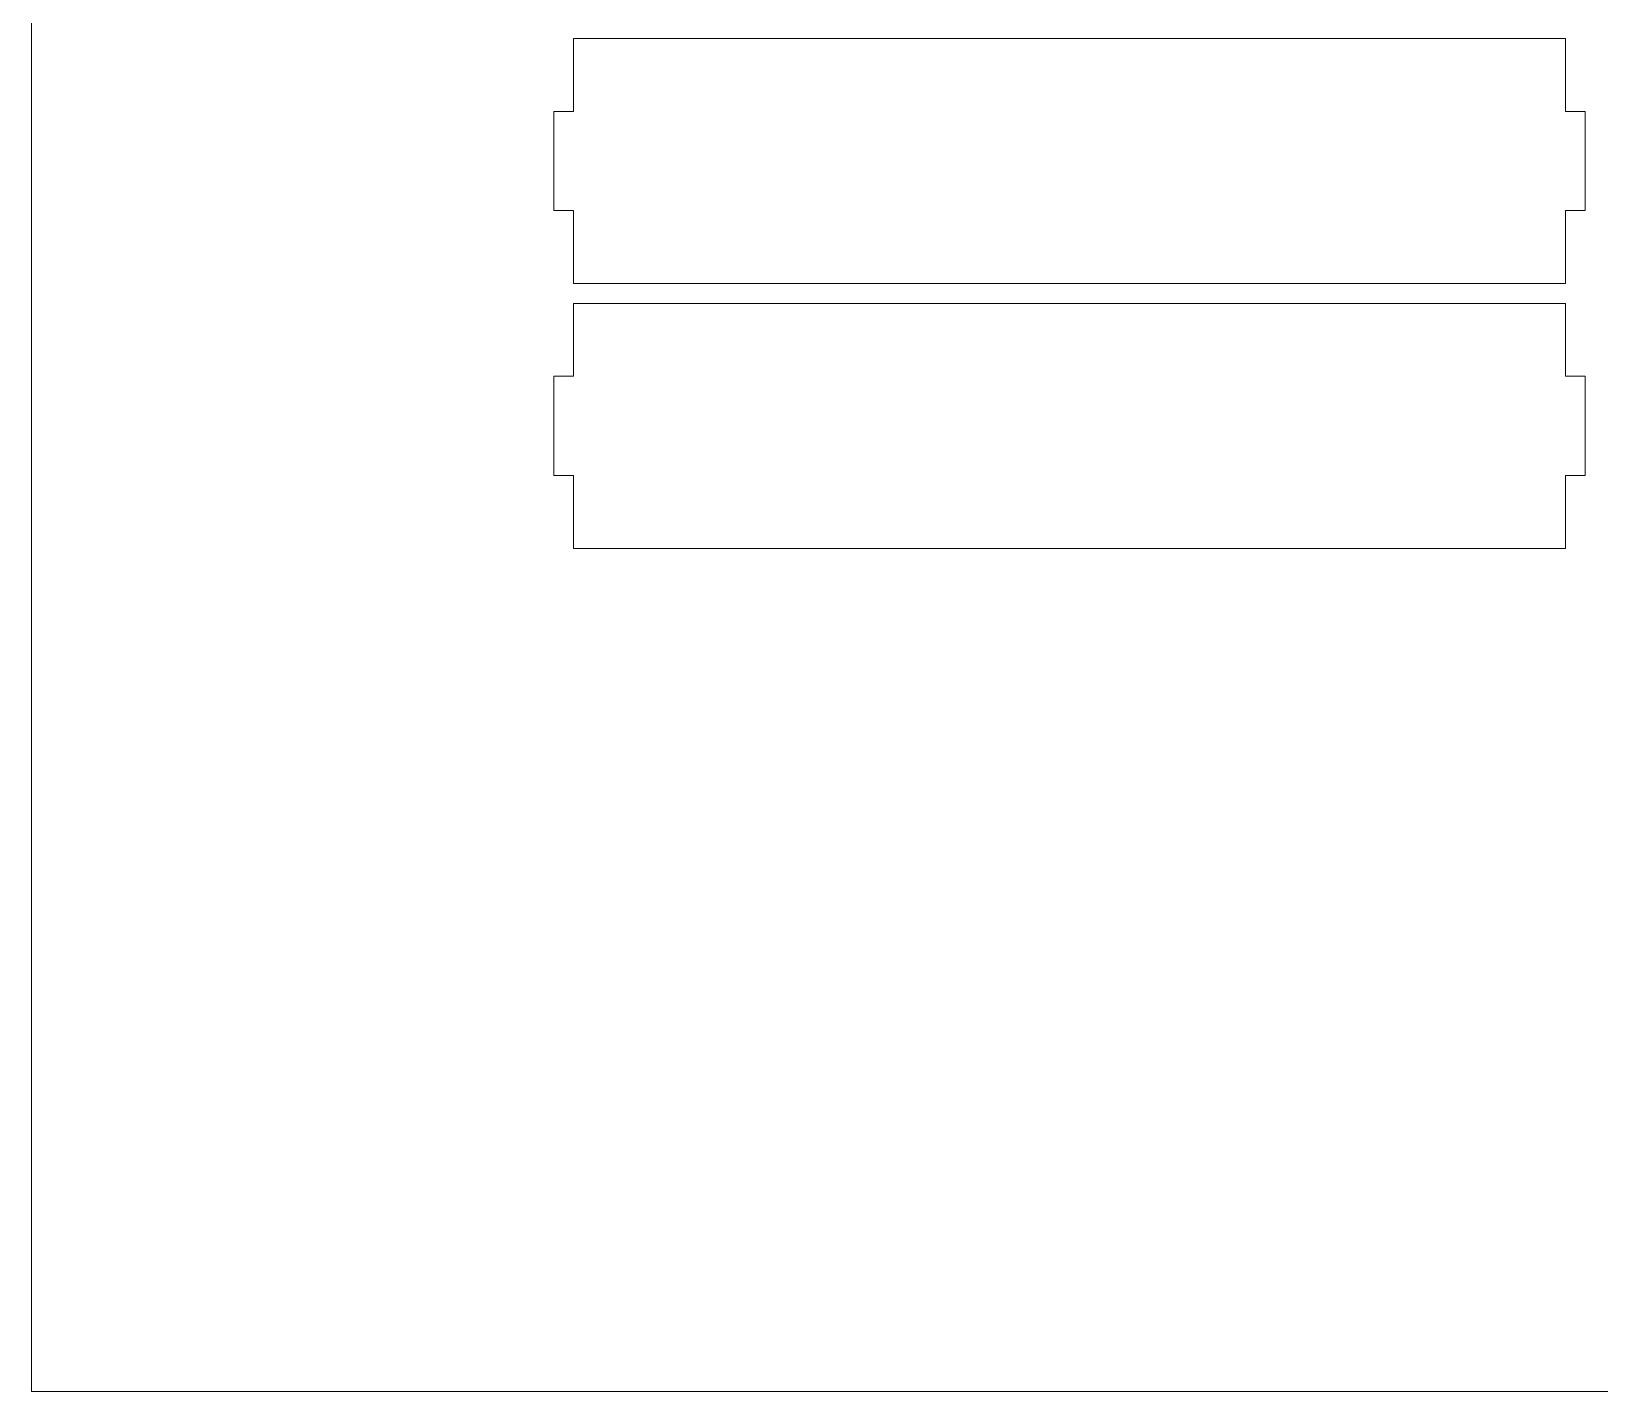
# Model space of a CAD drawing. Header units: millimetres. Extents: x -917 to 965, y -497 to 497.
# Drawn here: x -916.5 to -442.2, y -496.9 to -85.6 of the extents above; entities that cross this region are included whole.
import ezdxf

# ---------------------------------------------------------------- set-up
doc = ezdxf.new("R2010")
doc.units = ezdxf.units.MM
doc.header["$MEASUREMENT"] = 0
doc.layers.add('Camada 1', color=7, linetype='Continuous')

msp = doc.modelspace()

# ---------------------------------------------------------------- linework, layer by layer
at = {"layer": 'Camada 1', "color": 142, "lineweight": 20}
msp.add_lwpolyline([(-916.5033, -496.9396), (421.2301, -496.9396), (421.2301, 393.7538), (-916.5033, 393.7538), (-916.5033, -496.9396)], close=True, dxfattribs=at)
at = {"layer": 'Camada 1', "color": 250, "lineweight": 9}
for points in [[(-452.5222, -87.8078), (-452.5222, -87.8078), (-752.5223, -87.8076), (-752.5223, -87.8076), (-752.5223, -87.8076), (-752.5223, -87.8076), (-752.5222, -109.8447), (-752.5222, -109.8447), (-752.5222, -109.8447), (-752.5222, -109.8447), (-758.5223, -109.8447), (-758.5223, -109.8447), (-758.5223, -109.8447), (-758.5223, -109.8447), (-758.5223, -139.8447), (-758.5223, -139.8447), (-758.5223, -139.8447), (-758.5223, -139.8447), (-752.5223, -139.8448), (-752.5223, -139.8448), (-752.5223, -139.8448), (-752.5223, -139.8448), (-752.5224, -161.8819), (-752.5224, -161.8819), (-752.5224, -161.8819), (-752.5224, -161.8819), (-452.5223, -161.8823), (-452.5223, -161.8823), (-452.5223, -161.8823), (-452.5223, -161.8823), (-452.5224, -139.8451), (-452.5224, -139.8451), (-452.5224, -139.8451), (-452.5224, -139.8451), (-446.5224, -139.8451), (-446.5224, -139.8451), (-446.5224, -139.8451), (-446.5224, -139.8451), (-446.5223, -109.8452), (-446.5223, -109.8452), (-446.5223, -109.8452), (-446.5223, -109.8452), (-452.5224, -109.845), (-452.5224, -109.845), (-452.5224, -109.845), (-452.5224, -109.845), (-452.5222, -87.8078), (-452.5222, -87.8078)], [(-452.5222, -167.8823), (-452.5222, -167.8823), (-752.5223, -167.8821), (-752.5223, -167.8821), (-752.5223, -167.8821), (-752.5223, -167.8821), (-752.5222, -189.9192), (-752.5222, -189.9192), (-752.5222, -189.9192), (-752.5222, -189.9192), (-758.5223, -189.9192), (-758.5223, -189.9192), (-758.5223, -189.9192), (-758.5223, -189.9192), (-758.5223, -219.9192), (-758.5223, -219.9192), (-758.5223, -219.9192), (-758.5223, -219.9192), (-752.5223, -219.9193), (-752.5223, -219.9193), (-752.5223, -219.9193), (-752.5223, -219.9193), (-752.5224, -241.9564), (-752.5224, -241.9564), (-752.5224, -241.9564), (-752.5224, -241.9564), (-452.5223, -241.9568), (-452.5223, -241.9568), (-452.5223, -241.9568), (-452.5223, -241.9568), (-452.5224, -219.9196), (-452.5224, -219.9196), (-452.5224, -219.9196), (-452.5224, -219.9196), (-446.5224, -219.9196), (-446.5224, -219.9196), (-446.5224, -219.9196), (-446.5224, -219.9196), (-446.5223, -189.9197), (-446.5223, -189.9197), (-446.5223, -189.9197), (-446.5223, -189.9197), (-452.5224, -189.9195), (-452.5224, -189.9195), (-452.5224, -189.9195), (-452.5224, -189.9195), (-452.5222, -167.8823), (-452.5222, -167.8823)]]:
    msp.add_open_spline(points, degree=3, knots=[0, 0, 0, 0, 0.07692308, 0.07692308, 0.07692308, 0.07692308, 0.15384615, 0.15384615, 0.15384615, 0.15384615, 0.23076923, 0.23076923, 0.23076923, 0.23076923, 0.30769231, 0.30769231, 0.30769231, 0.30769231, 0.38461538, 0.38461538, 0.38461538, 0.38461538, 0.46153846, 0.46153846, 0.46153846, 0.46153846, 0.53846154, 0.53846154, 0.53846154, 0.53846154, 0.61538462, 0.61538462, 0.61538462, 0.61538462, 0.69230769, 0.69230769, 0.69230769, 0.69230769, 0.76923077, 0.76923077, 0.76923077, 0.76923077, 0.84615385, 0.84615385, 0.84615385, 0.84615385, 1, 1, 1, 1], dxfattribs=at)

doc.saveas('drawing.dxf')
